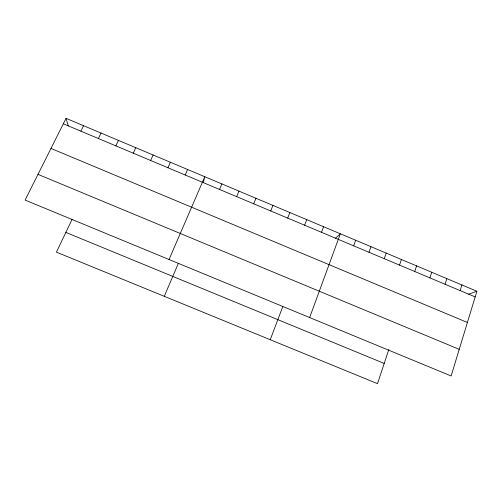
<?xml version="1.0" encoding="UTF-8"?>
<svg xmlns="http://www.w3.org/2000/svg" width="502" height="502" viewBox="0 0 502 502"><rect width="100%" height="100%" fill="white"/><g stroke="black" fill="none" stroke-linecap="round" stroke-linejoin="round"><path stroke-width="0.75" d="M203.354 182.659L204.766 176.723L169.042 259.515M476.9 291.267L451.135 375.967L25.1 200.091L66.057 118.34L476.9 291.267L468.667 294.191M460.127 290.583L461.884 284.948M445.036 284.239L446.824 278.61M429.907 277.882L431.733 272.253M388.824 349.505L377.504 383.66L56.419 252.136L72.112 219.305M414.74 271.507L416.597 265.884M399.529 265.112L401.431 259.503M384.281 258.699L386.22 253.096M368.995 252.274L370.965 246.683M353.672 245.836L355.68 240.245M309.646 317.559L340.35 233.794L335.505 238.212M321.481 232.307L323.57 226.728M270.245 339.722L282.802 306.571M304.614 225.21L306.741 219.644M287.696 218.1L289.867 212.541M270.729 210.972L272.944 205.418M253.717 203.818L255.97 198.277M236.655 196.646L238.946 191.111M219.543 189.455L221.878 183.927M164.279 296.318L178.317 263.437M185.175 175.003L187.597 169.5M167.919 167.75L170.385 162.253M150.613 160.477L153.123 154.986M133.256 153.179L135.81 147.701M115.849 145.862L118.447 140.391M98.392 138.527L101.034 133.061M80.891 131.166L83.57 125.713M65.85 232.407L384.206 363.429M37.989 174.37L459.236 349.336M50.984 148.435L467.406 322.466M63.334 123.787L475.181 296.914M66.057 118.34L68.241 125.864"/></g></svg>
